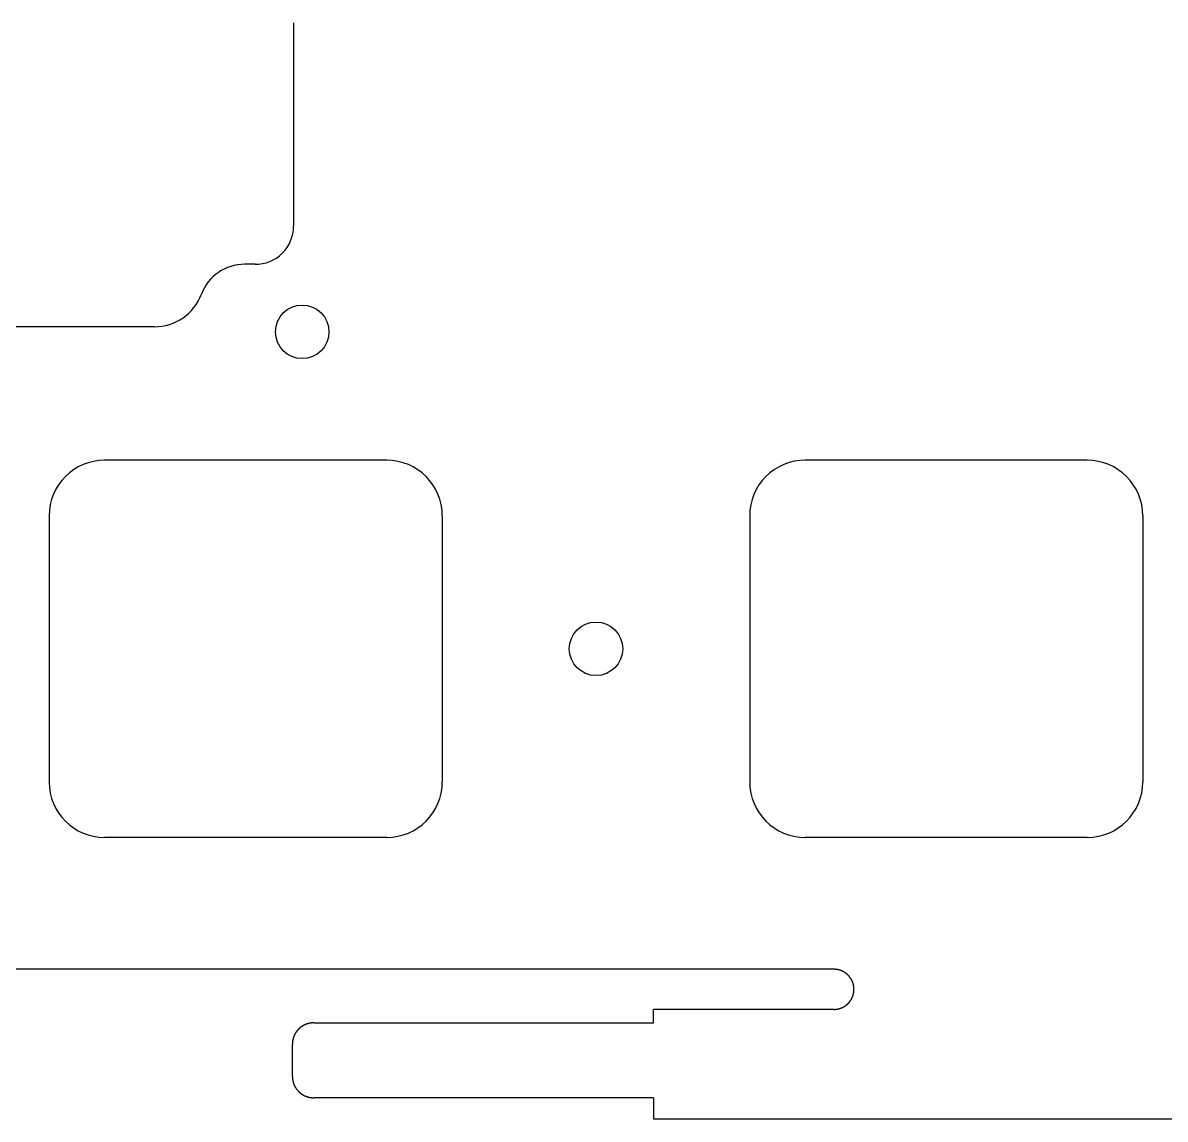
# Model space of a CAD drawing. Header units: millimetres. Extents: x -11 to 340, y -118 to 18.
# Drawn here: x 255.98 to 298.7, y -117.6 to -76.61 of the extents above; entities that cross this region are included whole.
import ezdxf

# ---------------------------------------------------------------- set-up
doc = ezdxf.new("R2010")
doc.units = ezdxf.units.MM
doc.header["$MEASUREMENT"] = 0
doc.layers.add('BLACK', color=7, linetype='CONTINUOUS')

msp = doc.modelspace()

# ---------------------------------------------------------------- linework, layer by layer
at = {"layer": 'BLACK', "linetype": 'Continuous'}
for p, q in [((266.106615, -76.61206), (266.106615, -84.2129)), ((264.669708, -85.63794), (264.277575, -85.63794)), ((260.906675, -87.97441), (239.155825, -87.97441)), ((269.59375, -92.9625), (259.043749, -92.9625)), ((285.237501, -92.962502), (285.237501, -92.9625)), ((295.7875, -92.9625), (285.237501, -92.9625)), ((256.96875, -95.0375), (256.96875, -104.987501)), ((271.66875, -95.0375), (271.66875, -104.9875)), ((283.162501, -95.0375), (283.162501, -104.9875)), ((297.862501, -95.0375), (297.862501, -104.9875)), ((269.59375, -107.0625), (259.04375, -107.0625)), ((295.787501, -107.0625), (285.2375, -107.0625)), ((295.787501, -107.062501), (295.787501, -107.0625)), ((286.3125, -111.9925), (221.893425, -111.9925)), ((286.313297, -111.9925), (286.3125, -111.9925)), ((286.317214, -111.992515), (286.313297, -111.9925)), ((286.321127, -111.992549), (286.317214, -111.992515)), ((286.325039, -111.992603), (286.321127, -111.992549)), ((286.328947, -111.992677), (286.325039, -111.992603)), ((286.332854, -111.992771), (286.328947, -111.992677)), ((286.336757, -111.992885), (286.332854, -111.992771)), ((286.340659, -111.993019), (286.336757, -111.992885)), ((286.344556, -111.993173), (286.340659, -111.993019)), ((286.348454, -111.993347), (286.344556, -111.993173)), ((286.352346, -111.99354), (286.348454, -111.993347)), ((286.356237, -111.993754), (286.352346, -111.99354)), ((286.360123, -111.993988), (286.356237, -111.993754)), ((286.364009, -111.994241), (286.360123, -111.993988)), ((286.36789, -111.994514), (286.364009, -111.994241)), ((286.37177, -111.994808), (286.36789, -111.994514)), ((286.375644, -111.995121), (286.37177, -111.994808)), ((286.379518, -111.995453), (286.375644, -111.995121)), ((286.383386, -111.995806), (286.379518, -111.995453)), ((286.387253, -111.996179), (286.383386, -111.995806)), ((286.391114, -111.996571), (286.387253, -111.996179)), ((286.394975, -111.996983), (286.391114, -111.996571)), ((286.39883, -111.997415), (286.394975, -111.996983)), ((286.402683, -111.997866), (286.39883, -111.997415)), ((286.406531, -111.998338), (286.402683, -111.997866)), ((286.410378, -111.998829), (286.406531, -111.998338)), ((286.414218, -111.99934), (286.410378, -111.998829)), ((286.418058, -111.99987), (286.414218, -111.99934)), ((286.421891, -112.00042), (286.418058, -111.99987)), ((286.425722, -112.00099), (286.421891, -112.00042)), ((286.429548, -112.00158), (286.425722, -112.00099)), ((286.433371, -112.002189), (286.429548, -112.00158)), ((286.437189, -112.002818), (286.433371, -112.002189)), ((286.441004, -112.003466), (286.437189, -112.002818)), ((286.444813, -112.004134), (286.441004, -112.003466)), ((286.448621, -112.004822), (286.444813, -112.004134)), ((286.452421, -112.005529), (286.448621, -112.004822)), ((286.45622, -112.006256), (286.452421, -112.005529)), ((286.460012, -112.007002), (286.45622, -112.006256)), ((286.463801, -112.007768), (286.460012, -112.007002)), ((286.467584, -112.008553), (286.463801, -112.007768)), ((286.471365, -112.009358), (286.467584, -112.008553)), ((286.475138, -112.010182), (286.471365, -112.009358)), ((286.478909, -112.011026), (286.475138, -112.010182)), ((286.482673, -112.011889), (286.478909, -112.011026)), ((286.486434, -112.012772), (286.482673, -112.011889)), ((286.490188, -112.013674), (286.486434, -112.012772)), ((286.49394, -112.014596), (286.490188, -112.013674)), ((286.497683, -112.015536), (286.49394, -112.014596)), ((286.501424, -112.016496), (286.497683, -112.015536)), ((286.505158, -112.017476), (286.501424, -112.016496)), ((286.508888, -112.018475), (286.505158, -112.017476)), ((286.512611, -112.019492), (286.508888, -112.018475)), ((286.51633, -112.02053), (286.512611, -112.019492)), ((286.520042, -112.021586), (286.51633, -112.02053)), ((286.52375, -112.022662), (286.520042, -112.021586)), ((286.52745, -112.023757), (286.52375, -112.022662)), ((286.531147, -112.024871), (286.52745, -112.023757)), ((286.534836, -112.026004), (286.531147, -112.024871)), ((286.538521, -112.027157), (286.534836, -112.026004)), ((286.542197, -112.028328), (286.538521, -112.027157)), ((286.54587, -112.029519), (286.542197, -112.028328)), ((286.549535, -112.030728), (286.54587, -112.029519)), ((286.553195, -112.031957), (286.549535, -112.030728)), ((286.556847, -112.033204), (286.553195, -112.031957)), ((286.560494, -112.034471), (286.556847, -112.033204)), ((286.564133, -112.035756), (286.560494, -112.034471)), ((286.567768, -112.037061), (286.564133, -112.035756)), ((286.571394, -112.038384), (286.567768, -112.037061)), ((286.575015, -112.039726), (286.571394, -112.038384)), ((286.578627, -112.041087), (286.575015, -112.039726)), ((286.582234, -112.042467), (286.578627, -112.041087)), ((286.585832, -112.043865), (286.582234, -112.042467)), ((286.589426, -112.045282), (286.585832, -112.043865)), ((286.59301, -112.046718), (286.589426, -112.045282)), ((286.596588, -112.048173), (286.59301, -112.046718)), ((286.600158, -112.049646), (286.596588, -112.048173)), ((286.603722, -112.051138), (286.600158, -112.049646)), ((286.607277, -112.052648), (286.603722, -112.051138)), ((286.610826, -112.054177), (286.607277, -112.052648)), ((286.614365, -112.055724), (286.610826, -112.054177)), ((286.617899, -112.057291), (286.614365, -112.055724)), ((286.621422, -112.058875), (286.617899, -112.057291)), ((286.62494, -112.060478), (286.621422, -112.058875)), ((286.628448, -112.062098), (286.62494, -112.060478)), ((286.63195, -112.063738), (286.628448, -112.062098)), ((286.635441, -112.065395), (286.63195, -112.063738)), ((286.638926, -112.067072), (286.635441, -112.065395)), ((286.642401, -112.068765), (286.638926, -112.067072)), ((286.645869, -112.070478), (286.642401, -112.068765)), ((286.649327, -112.072208), (286.645869, -112.070478)), ((286.652778, -112.073957), (286.649327, -112.072208)), ((286.656219, -112.075723), (286.652778, -112.073957)), ((286.659653, -112.077507), (286.656219, -112.075723)), ((286.663076, -112.079309), (286.659653, -112.077507)), ((286.666491, -112.08113), (286.663076, -112.079309)), ((286.669896, -112.082967), (286.666491, -112.08113)), ((286.673293, -112.084824), (286.669896, -112.082967)), ((286.67668, -112.086697), (286.673293, -112.084824)), ((286.680058, -112.088588), (286.67668, -112.086697)), ((286.683426, -112.090497), (286.680058, -112.088588)), ((286.686786, -112.092424), (286.683426, -112.090497)), ((286.690134, -112.094368), (286.686786, -112.092424)), ((286.693474, -112.096329), (286.690134, -112.094368)), ((286.696803, -112.098308), (286.693474, -112.096329)), ((286.700124, -112.100305), (286.696803, -112.098308)), ((286.703433, -112.102318), (286.700124, -112.100305)), ((286.706733, -112.10435), (286.703433, -112.102318)), ((286.710022, -112.106398), (286.706733, -112.10435)), ((286.713302, -112.108463), (286.710022, -112.106398)), ((286.71657, -112.110546), (286.713302, -112.108463)), ((286.719829, -112.112646), (286.71657, -112.110546)), ((286.723077, -112.114762), (286.719829, -112.112646)), ((286.726314, -112.116896), (286.723077, -112.114762)), ((286.72954, -112.119046), (286.726314, -112.116896)), ((286.732756, -112.121214), (286.72954, -112.119046)), ((286.735961, -112.123398), (286.732756, -112.121214)), ((286.739155, -112.125599), (286.735961, -112.123398)), ((286.742337, -112.127816), (286.739155, -112.125599)), ((286.745509, -112.13005), (286.742337, -112.127816)), ((286.748669, -112.1323), (286.745509, -112.13005)), ((286.751818, -112.134568), (286.748669, -112.1323)), ((286.754955, -112.136851), (286.751818, -112.134568)), ((286.758081, -112.139151), (286.754955, -112.136851)), ((286.761195, -112.141467), (286.758081, -112.139151)), ((286.764297, -112.143799), (286.761195, -112.141467)), ((286.767388, -112.146148), (286.764297, -112.143799)), ((286.770467, -112.148512), (286.767388, -112.146148)), ((286.773533, -112.150893), (286.770467, -112.148512)), ((286.776588, -112.153289), (286.773533, -112.150893)), ((286.77963, -112.155701), (286.776588, -112.153289)), ((286.78266, -112.15813), (286.77963, -112.155701)), ((286.785677, -112.160573), (286.78266, -112.15813)), ((286.788683, -112.163033), (286.785677, -112.160573)), ((286.791675, -112.165508), (286.788683, -112.163033)), ((286.794655, -112.167998), (286.791675, -112.165508)), ((286.797623, -112.170504), (286.794655, -112.167998)), ((286.800577, -112.173026), (286.797623, -112.170504)), ((286.803519, -112.175562), (286.800577, -112.173026)), ((286.806447, -112.178114), (286.803519, -112.175562)), ((286.809363, -112.180681), (286.806447, -112.178114)), ((286.812265, -112.183263), (286.809363, -112.180681)), ((286.815154, -112.18586), (286.812265, -112.183263)), ((286.81803, -112.188472), (286.815154, -112.18586)), ((286.820892, -112.191099), (286.81803, -112.188472)), ((286.823741, -112.19374), (286.820892, -112.191099)), ((286.826576, -112.196397), (286.823741, -112.19374)), ((286.829398, -112.199067), (286.826576, -112.196397)), ((286.832205, -112.201753), (286.829398, -112.199067)), ((286.834999, -112.204452), (286.832205, -112.201753)), ((286.837779, -112.207166), (286.834999, -112.204452)), ((286.840545, -112.209895), (286.837779, -112.207166)), ((286.843297, -112.212637), (286.840545, -112.209895)), ((286.848758, -112.218165), (286.843297, -112.212637)), ((286.854162, -112.223748), (286.848758, -112.218165)), ((286.859508, -112.229386), (286.854162, -112.223748)), ((286.864795, -112.235078), (286.859508, -112.229386)), ((286.870022, -112.240824), (286.864795, -112.235078)), ((286.87519, -112.246624), (286.870022, -112.240824)), ((286.880298, -112.252475), (286.87519, -112.246624)), ((286.885344, -112.258379), (286.880298, -112.252475)), ((286.890329, -112.264333), (286.885344, -112.258379)), ((286.895251, -112.270337), (286.890329, -112.264333)), ((286.900111, -112.276391), (286.895251, -112.270337)), ((286.904907, -112.282494), (286.900111, -112.276391)), ((286.90964, -112.288645), (286.904907, -112.282494)), ((286.914307, -112.294843), (286.90964, -112.288645)), ((286.91891, -112.301087), (286.914307, -112.294843)), ((286.923448, -112.307378), (286.91891, -112.301087)), ((286.927919, -112.313714), (286.923448, -112.307378)), ((286.932324, -112.320094), (286.927919, -112.313714)), ((286.936662, -112.326517), (286.932324, -112.320094)), ((286.940932, -112.332984), (286.936662, -112.326517)), ((286.945134, -112.339493), (286.940932, -112.332984)), ((286.949269, -112.346044), (286.945134, -112.339493)), ((286.953334, -112.352635), (286.949269, -112.346044)), ((286.95733, -112.359266), (286.953334, -112.352635)), ((286.961256, -112.365936), (286.95733, -112.359266)), ((286.965113, -112.372645), (286.961256, -112.365936)), ((286.968899, -112.379392), (286.965113, -112.372645)), ((286.972614, -112.386176), (286.968899, -112.379392)), ((286.976257, -112.392996), (286.972614, -112.386176)), ((286.97983, -112.399852), (286.976257, -112.392996)), ((286.98333, -112.406743), (286.97983, -112.399852)), ((286.986758, -112.413668), (286.98333, -112.406743)), ((286.990114, -112.420627), (286.986758, -112.413668)), ((286.993396, -112.427618), (286.990114, -112.420627)), ((286.996606, -112.434642), (286.993396, -112.427618)), ((286.999742, -112.441697), (286.996606, -112.434642)), ((287.002804, -112.448782), (286.999742, -112.441697)), ((287.005792, -112.455898), (287.002804, -112.448782)), ((287.008706, -112.463043), (287.005792, -112.455898)), ((287.011545, -112.470217), (287.008706, -112.463043)), ((287.014309, -112.477419), (287.011545, -112.470217)), ((287.016999, -112.484648), (287.014309, -112.477419)), ((287.019612, -112.491903), (287.016999, -112.484648)), ((287.022151, -112.499185), (287.019612, -112.491903)), ((287.024613, -112.506493), (287.022151, -112.499185)), ((287.027, -112.513825), (287.024613, -112.506493)), ((287.02931, -112.521181), (287.027, -112.513825)), ((287.031545, -112.528561), (287.02931, -112.521181)), ((287.033702, -112.535964), (287.031545, -112.528561)), ((287.035783, -112.543389), (287.033702, -112.535964)), ((287.037787, -112.550836), (287.035783, -112.543389)), ((287.039714, -112.558304), (287.037787, -112.550836)), ((287.041564, -112.565792), (287.039714, -112.558304)), ((287.043336, -112.573301), (287.041564, -112.565792)), ((287.045031, -112.580829), (287.043336, -112.573301)), ((287.046648, -112.588376), (287.045031, -112.580829)), ((287.048187, -112.595941), (287.046648, -112.588376)), ((287.049649, -112.603524), (287.048187, -112.595941)), ((287.051032, -112.611124), (287.049649, -112.603524)), ((287.052337, -112.618741), (287.051032, -112.611124)), ((287.053564, -112.626375), (287.052337, -112.618741)), ((287.054713, -112.634024), (287.053564, -112.626375)), ((287.055783, -112.641688), (287.054713, -112.634024)), ((287.056774, -112.649367), (287.055783, -112.641688)), ((287.057687, -112.65706), (287.056774, -112.649367)), ((287.058521, -112.664768), (287.057687, -112.65706)), ((287.059275, -112.672488), (287.058521, -112.664768)), ((287.059951, -112.680221), (287.059275, -112.672488)), ((287.060548, -112.687967), (287.059951, -112.680221)), ((287.061065, -112.695725), (287.060548, -112.687967)), ((287.061503, -112.703494), (287.061065, -112.695725)), ((287.061862, -112.711275), (287.061503, -112.703494)), ((287.062141, -112.719066), (287.061862, -112.711275)), ((287.062115, -112.766757), (287.062229, -112.762854)), ((287.06234, -112.726868), (287.062141, -112.719066)), ((287.062229, -112.762854), (287.062323, -112.758947)), ((287.062323, -112.758947), (287.062397, -112.755039)), ((287.06246, -112.734679), (287.06234, -112.726868)), ((287.062397, -112.755039), (287.062451, -112.751127)), ((287.062451, -112.751127), (287.062485, -112.747214)), ((287.0625, -112.7425), (287.06246, -112.734679)), ((287.062485, -112.747214), (287.0625, -112.743296)), ((287.0625, -112.743296), (287.0625, -112.7425)), ((286.911201, -113.194298), (286.913533, -113.191195)), ((286.913533, -113.191195), (286.915849, -113.188081)), ((286.915849, -113.188081), (286.918149, -113.184955)), ((286.918149, -113.184955), (286.920432, -113.181818)), ((286.920432, -113.181818), (286.9227, -113.178669)), ((286.9227, -113.178669), (286.92495, -113.175509)), ((286.92495, -113.175509), (286.927184, -113.172337)), ((286.927184, -113.172337), (286.929401, -113.169155)), ((286.929401, -113.169155), (286.931603, -113.165961)), ((286.931603, -113.165961), (286.933786, -113.162757)), ((286.933786, -113.162757), (286.935954, -113.159541)), ((286.935954, -113.159541), (286.938104, -113.156315)), ((286.938104, -113.156315), (286.940238, -113.153077)), ((286.940238, -113.153077), (286.942354, -113.14983)), ((286.942354, -113.14983), (286.944454, -113.146571)), ((286.944454, -113.146571), (286.946537, -113.143302)), ((286.946537, -113.143302), (286.948602, -113.140023)), ((286.948602, -113.140023), (286.95065, -113.136734)), ((286.95065, -113.136734), (286.952682, -113.133433)), ((286.952682, -113.133433), (286.954695, -113.130124)), ((286.954695, -113.130124), (286.956692, -113.126804)), ((286.956692, -113.126804), (286.958671, -113.123475)), ((286.958671, -113.123475), (286.960632, -113.120134)), ((286.960632, -113.120134), (286.962576, -113.116786)), ((286.962576, -113.116786), (286.964503, -113.113426)), ((286.964503, -113.113426), (286.966412, -113.110059)), ((286.966412, -113.110059), (286.968303, -113.10668)), ((286.968303, -113.10668), (286.970176, -113.103294)), ((286.970176, -113.103294), (286.972033, -113.099896)), ((286.972033, -113.099896), (286.97387, -113.096491)), ((286.97387, -113.096491), (286.975691, -113.093076)), ((286.975691, -113.093076), (286.977493, -113.089653)), ((286.977493, -113.089653), (286.979277, -113.08622)), ((286.979277, -113.08622), (286.981043, -113.082779)), ((286.981043, -113.082779), (286.982792, -113.079328)), ((286.982792, -113.079328), (286.984522, -113.07587)), ((286.984522, -113.07587), (286.986235, -113.072402)), ((286.986235, -113.072402), (286.987928, -113.068927)), ((286.987928, -113.068927), (286.989605, -113.065442)), ((286.989605, -113.065442), (286.991262, -113.06195)), ((286.991262, -113.06195), (286.992902, -113.058448)), ((286.992902, -113.058448), (286.994522, -113.05494)), ((286.994522, -113.05494), (286.996125, -113.051423)), ((286.996125, -113.051423), (286.997709, -113.047899)), ((286.997709, -113.047899), (286.999276, -113.044365)), ((286.999276, -113.044365), (287.000823, -113.040826)), ((287.000823, -113.040826), (287.002352, -113.037277)), ((287.002352, -113.037277), (287.003862, -113.033722)), ((287.003862, -113.033722), (287.005354, -113.030158)), ((287.005354, -113.030158), (287.006827, -113.026589)), ((287.006827, -113.026589), (287.008282, -113.02301)), ((287.008282, -113.02301), (287.009718, -113.019426)), ((287.009718, -113.019426), (287.011135, -113.015833)), ((287.011135, -113.015833), (287.012533, -113.012234)), ((287.012533, -113.012234), (287.013913, -113.008627)), ((287.013913, -113.008627), (287.015274, -113.005015)), ((287.015274, -113.005015), (287.016616, -113.001394)), ((287.016616, -113.001394), (287.017939, -112.997768)), ((287.017939, -112.997768), (287.019244, -112.994134)), ((287.019244, -112.994134), (287.020529, -112.990495)), ((287.020529, -112.990495), (287.021796, -112.986847)), ((287.021796, -112.986847), (287.023043, -112.983195)), ((287.023043, -112.983195), (287.024272, -112.979535)), ((287.024272, -112.979535), (287.025481, -112.975871)), ((287.025481, -112.975871), (287.026672, -112.972198)), ((287.026672, -112.972198), (287.027843, -112.968521)), ((287.027843, -112.968521), (287.028996, -112.964836)), ((287.028996, -112.964836), (287.030129, -112.961148)), ((287.030129, -112.961148), (287.031243, -112.957451)), ((287.031243, -112.957451), (287.032338, -112.95375)), ((287.032338, -112.95375), (287.033414, -112.950042)), ((287.033414, -112.950042), (287.03447, -112.946331)), ((287.03447, -112.946331), (287.035508, -112.942611)), ((287.035508, -112.942611), (287.036525, -112.938888)), ((287.036525, -112.938888), (287.037524, -112.935158)), ((287.037524, -112.935158), (287.038504, -112.931425)), ((287.038504, -112.931425), (287.039464, -112.927684)), ((287.039464, -112.927684), (287.040404, -112.92394)), ((287.040404, -112.92394), (287.041326, -112.920189)), ((287.041326, -112.920189), (287.042228, -112.916435)), ((287.042228, -112.916435), (287.043111, -112.912673)), ((287.043111, -112.912673), (287.043974, -112.908909)), ((287.043974, -112.908909), (287.044818, -112.905138)), ((287.044818, -112.905138), (287.045642, -112.901365)), ((287.045642, -112.901365), (287.046447, -112.897584)), ((287.046447, -112.897584), (287.047232, -112.893802)), ((287.047232, -112.893802), (287.047998, -112.890012)), ((287.047998, -112.890012), (287.048744, -112.88622)), ((287.048744, -112.88622), (287.049471, -112.882421)), ((287.049471, -112.882421), (287.050178, -112.878621)), ((287.050178, -112.878621), (287.050866, -112.874814)), ((287.050866, -112.874814), (287.051534, -112.871005)), ((287.051534, -112.871005), (287.052182, -112.867189)), ((287.052182, -112.867189), (287.052811, -112.863372)), ((287.052811, -112.863372), (287.05342, -112.859548)), ((287.05342, -112.859548), (287.05401, -112.855723)), ((287.05401, -112.855723), (287.05458, -112.851891)), ((287.05458, -112.851891), (287.05513, -112.848058)), ((287.05513, -112.848058), (287.05566, -112.844219)), ((287.05566, -112.844219), (287.056171, -112.840378)), ((287.056171, -112.840378), (287.056662, -112.836531)), ((287.056662, -112.836531), (287.057134, -112.832684)), ((287.057134, -112.832684), (287.057585, -112.82883)), ((287.057585, -112.82883), (287.058017, -112.824975)), ((287.058017, -112.824975), (287.058429, -112.821115)), ((287.058429, -112.821115), (287.058821, -112.817253)), ((287.058821, -112.817253), (287.059194, -112.813386)), ((287.059194, -112.813386), (287.059547, -112.809518)), ((287.059547, -112.809518), (287.059879, -112.805644)), ((287.059879, -112.805644), (287.060192, -112.80177)), ((287.060192, -112.80177), (287.060486, -112.79789)), ((287.060486, -112.79789), (287.060759, -112.794009)), ((287.060759, -112.794009), (287.061012, -112.790124)), ((287.061012, -112.790124), (287.061246, -112.786237)), ((287.061246, -112.786237), (287.06146, -112.782346)), ((287.06146, -112.782346), (287.061653, -112.778454)), ((287.061653, -112.778454), (287.061827, -112.774557)), ((287.061827, -112.774557), (287.061981, -112.770659)), ((287.061981, -112.770659), (287.062115, -112.766757)), ((279.5625, -113.995029), (279.5625, -113.4925)), ((286.3125, -113.4925), (279.5625, -113.4925)), ((286.3125, -113.4925), (286.320321, -113.49246)), ((286.320321, -113.49246), (286.328132, -113.49234)), ((286.328132, -113.49234), (286.335934, -113.492141)), ((286.335934, -113.492141), (286.343725, -113.491862)), ((286.343725, -113.491862), (286.351506, -113.491503)), ((286.351506, -113.491503), (286.359275, -113.491065)), ((286.359275, -113.491065), (286.367033, -113.490548)), ((286.367033, -113.490548), (286.374779, -113.489951)), ((286.374779, -113.489951), (286.382512, -113.489275)), ((286.382512, -113.489275), (286.390233, -113.488521)), ((286.390233, -113.488521), (286.39794, -113.487687)), ((286.39794, -113.487687), (286.405633, -113.486774)), ((286.405633, -113.486774), (286.413312, -113.485783)), ((286.413312, -113.485783), (286.420976, -113.484713)), ((286.420976, -113.484713), (286.428626, -113.483564)), ((286.428626, -113.483564), (286.436259, -113.482337)), ((286.436259, -113.482337), (286.443876, -113.481032)), ((286.443876, -113.481032), (286.451476, -113.479649)), ((286.451476, -113.479649), (286.459059, -113.478187)), ((286.459059, -113.478187), (286.466625, -113.476648)), ((286.466625, -113.476648), (286.474172, -113.475031)), ((286.474172, -113.475031), (286.4817, -113.473336)), ((286.4817, -113.473336), (286.489208, -113.471564)), ((286.489208, -113.471564), (286.496697, -113.469714)), ((286.496697, -113.469714), (286.504165, -113.467787)), ((286.504165, -113.467787), (286.511612, -113.465783)), ((286.511612, -113.465783), (286.519037, -113.463702)), ((286.519037, -113.463702), (286.526439, -113.461545)), ((286.526439, -113.461545), (286.533819, -113.459311)), ((286.533819, -113.459311), (286.541176, -113.457)), ((286.541176, -113.457), (286.548508, -113.454613)), ((286.548508, -113.454613), (286.555815, -113.452151)), ((286.555815, -113.452151), (286.563097, -113.449612)), ((286.563097, -113.449612), (286.570353, -113.446999)), ((286.570353, -113.446999), (286.577582, -113.444309)), ((286.577582, -113.444309), (286.584784, -113.441545)), ((286.584784, -113.441545), (286.591957, -113.438706)), ((286.591957, -113.438706), (286.599102, -113.435792)), ((286.599102, -113.435792), (286.606218, -113.432804)), ((286.606218, -113.432804), (286.613304, -113.429742)), ((286.613304, -113.429742), (286.620359, -113.426606)), ((286.620359, -113.426606), (286.627382, -113.423397)), ((286.627382, -113.423397), (286.634373, -113.420114)), ((286.634373, -113.420114), (286.641332, -113.416758)), ((286.641332, -113.416758), (286.648257, -113.41333)), ((286.648257, -113.41333), (286.655148, -113.40983)), ((286.655148, -113.40983), (286.662004, -113.406258)), ((286.662004, -113.406258), (286.668824, -113.402614)), ((286.668824, -113.402614), (286.675608, -113.398899)), ((286.675608, -113.398899), (286.682355, -113.395113)), ((286.682355, -113.395113), (286.689064, -113.391256)), ((286.689064, -113.391256), (286.695734, -113.38733)), ((286.695734, -113.38733), (286.702366, -113.383334)), ((286.702366, -113.383334), (286.708957, -113.379269)), ((286.708957, -113.379269), (286.715507, -113.375135)), ((286.715507, -113.375135), (286.722016, -113.370932)), ((286.722016, -113.370932), (286.728483, -113.366662)), ((286.728483, -113.366662), (286.734907, -113.362324)), ((286.734907, -113.362324), (286.741287, -113.357919)), ((286.741287, -113.357919), (286.747622, -113.353448)), ((286.747622, -113.353448), (286.753913, -113.34891)), ((286.753913, -113.34891), (286.760158, -113.344308)), ((286.760158, -113.344308), (286.766356, -113.33964)), ((286.766356, -113.33964), (286.772506, -113.334907)), ((286.772506, -113.334907), (286.778609, -113.330111)), ((286.778609, -113.330111), (286.784663, -113.325252)), ((286.784663, -113.325252), (286.790667, -113.320329)), ((286.790667, -113.320329), (286.796622, -113.315344)), ((286.796622, -113.315344), (286.802525, -113.310298)), ((286.802525, -113.310298), (286.808376, -113.305191)), ((286.808376, -113.305191), (286.814176, -113.300023)), ((286.814176, -113.300023), (286.819922, -113.294795)), ((286.819922, -113.294795), (286.825614, -113.289508)), ((286.825614, -113.289508), (286.831253, -113.284162)), ((286.831253, -113.284162), (286.836836, -113.278758)), ((286.836836, -113.278758), (286.842363, -113.273297)), ((286.842363, -113.273297), (286.845105, -113.270545)), ((286.845105, -113.270545), (286.847834, -113.267779)), ((286.847834, -113.267779), (286.850548, -113.264999)), ((286.850548, -113.264999), (286.853248, -113.262206)), ((286.853248, -113.262206), (286.855933, -113.259398)), ((286.855933, -113.259398), (286.858604, -113.256576)), ((286.858604, -113.256576), (286.86126, -113.253741)), ((286.86126, -113.253741), (286.863901, -113.250892)), ((286.863901, -113.250892), (286.866528, -113.24803)), ((286.866528, -113.24803), (286.86914, -113.245154)), ((286.86914, -113.245154), (286.871737, -113.242265)), ((286.871737, -113.242265), (286.874319, -113.239363)), ((286.874319, -113.239363), (286.876886, -113.236448)), ((286.876886, -113.236448), (286.879438, -113.233519)), ((286.879438, -113.233519), (286.881974, -113.230577)), ((286.881974, -113.230577), (286.884496, -113.227623)), ((286.884496, -113.227623), (286.887002, -113.224656)), ((286.887002, -113.224656), (286.889492, -113.221676)), ((286.889492, -113.221676), (286.891967, -113.218683)), ((286.891967, -113.218683), (286.894427, -113.215678)), ((286.894427, -113.215678), (286.89687, -113.21266)), ((286.89687, -113.21266), (286.899299, -113.20963)), ((286.899299, -113.20963), (286.901711, -113.206588)), ((286.901711, -113.206588), (286.904107, -113.203533)), ((286.904107, -113.203533), (286.906488, -113.200467)), ((286.906488, -113.200467), (286.908852, -113.197388)), ((286.908852, -113.197388), (286.911201, -113.194298)), ((266.580844, -114.046019), (266.573401, -114.048862)), ((266.588314, -114.043251), (266.580844, -114.046019)), ((266.59581, -114.040559), (266.588314, -114.043251)), ((266.603333, -114.037942), (266.59581, -114.040559)), ((266.61088, -114.035401), (266.603333, -114.037942)), ((266.618453, -114.032936), (266.61088, -114.035401)), ((266.62605, -114.030547), (266.618453, -114.032936)), ((266.63367, -114.028235), (266.62605, -114.030547)), ((266.641314, -114.025999), (266.63367, -114.028235)), ((266.64898, -114.02384), (266.641314, -114.025999)), ((266.656667, -114.021757), (266.64898, -114.02384)), ((266.664376, -114.019752), (266.656667, -114.021757)), ((266.672106, -114.017824), (266.664376, -114.019752)), ((266.679856, -114.015973), (266.672106, -114.017824)), ((266.687625, -114.0142), (266.679856, -114.015973)), ((266.695414, -114.012504), (266.687625, -114.0142)), ((266.70322, -114.010886), (266.695414, -114.012504)), ((266.711045, -114.009346), (266.70322, -114.010886)), ((266.718888, -114.007884), (266.711045, -114.009346)), ((266.726747, -114.0065), (266.718888, -114.007884)), ((266.734623, -114.005194), (266.726747, -114.0065)), ((266.742515, -114.003967), (266.734623, -114.005194)), ((266.750422, -114.002818), (266.742515, -114.003967)), ((266.758345, -114.001748), (266.750422, -114.002818)), ((266.766282, -114.000756), (266.758345, -114.001748)), ((266.774233, -113.999843), (266.766282, -114.000756)), ((266.782197, -113.999009), (266.774233, -113.999843)), ((266.790175, -113.998254), (266.782197, -113.999009)), ((266.798166, -113.997578), (266.790175, -113.998254)), ((266.806169, -113.996982), (266.798166, -113.997578)), ((266.814184, -113.996464), (266.806169, -113.996982)), ((266.82221, -113.996026), (266.814184, -113.996464)), ((266.830248, -113.995667), (266.82221, -113.996026)), ((266.838296, -113.995388), (266.830248, -113.995667)), ((266.846354, -113.995189), (266.838296, -113.995388)), ((266.854422, -113.995069), (266.846354, -113.995189)), ((266.8625, -113.995029), (266.854422, -113.995069)), ((266.8625, -113.995029), (279.5625, -113.995029)), ((266.130495, -114.471781), (266.12889, -114.475436)), ((266.132118, -114.468136), (266.130495, -114.471781)), ((266.13376, -114.464497), (266.132118, -114.468136)), ((266.13542, -114.460868), (266.13376, -114.464497)), ((266.137098, -114.457245), (266.13542, -114.460868)), ((266.138795, -114.453632), (266.137098, -114.457245)), ((266.14051, -114.450026), (266.138795, -114.453632)), ((266.142243, -114.44643), (266.14051, -114.450026)), ((266.143995, -114.44284), (266.142243, -114.44643)), ((266.145764, -114.43926), (266.143995, -114.44284)), ((266.147552, -114.435687), (266.145764, -114.43926)), ((266.149357, -114.432125), (266.147552, -114.435687)), ((266.151181, -114.428569), (266.149357, -114.432125)), ((266.153022, -114.425024), (266.151181, -114.428569)), ((266.154882, -114.421487), (266.153022, -114.425024)), ((266.15676, -114.41796), (266.154882, -114.421487)), ((266.158655, -114.41444), (266.15676, -114.41796)), ((266.160568, -114.410931), (266.158655, -114.41444)), ((266.162499, -114.40743), (266.160568, -114.410931)), ((266.164448, -114.40394), (266.162499, -114.40743)), ((266.166414, -114.400457), (266.164448, -114.40394)), ((266.168398, -114.396986), (266.166414, -114.400457)), ((266.1704, -114.393523), (266.168398, -114.396986)), ((266.172418, -114.390071), (266.1704, -114.393523)), ((266.174455, -114.386627), (266.172418, -114.390071)), ((266.176509, -114.383194), (266.174455, -114.386627)), ((266.17858, -114.379771), (266.176509, -114.383194)), ((266.180668, -114.376358), (266.17858, -114.379771)), ((266.182775, -114.372954), (266.180668, -114.376358)), ((266.184897, -114.369562), (266.182775, -114.372954)), ((266.187038, -114.366179), (266.184897, -114.369562)), ((266.189195, -114.362807), (266.187038, -114.366179)), ((266.191369, -114.359445), (266.189195, -114.362807)), ((266.19356, -114.356095), (266.191369, -114.359445)), ((266.195769, -114.352754), (266.19356, -114.356095)), ((266.197994, -114.349425), (266.195769, -114.352754)), ((266.200236, -114.346105), (266.197994, -114.349425)), ((266.202495, -114.342798), (266.200236, -114.346105)), ((266.20477, -114.339501), (266.202495, -114.342798)), ((266.207062, -114.336215), (266.20477, -114.339501)), ((266.209371, -114.33294), (266.207062, -114.336215)), ((266.211696, -114.329678), (266.209371, -114.33294)), ((266.214038, -114.326425), (266.211696, -114.329678)), ((266.216396, -114.323185), (266.214038, -114.326425)), ((266.21877, -114.319956), (266.216396, -114.323185)), ((266.221161, -114.316739), (266.21877, -114.319956)), ((266.223568, -114.313534), (266.221161, -114.316739)), ((266.225991, -114.31034), (266.223568, -114.313534)), ((266.22843, -114.307158), (266.225991, -114.31034)), ((266.230885, -114.303989), (266.22843, -114.307158)), ((266.233356, -114.300831), (266.230885, -114.303989)), ((266.235843, -114.297686), (266.233356, -114.300831)), ((266.238346, -114.294552), (266.235843, -114.297686)), ((266.240864, -114.291432), (266.238346, -114.294552)), ((266.243399, -114.288323), (266.240864, -114.291432)), ((266.245948, -114.285227), (266.243399, -114.288323)), ((266.248514, -114.282144), (266.245948, -114.285227)), ((266.251094, -114.279073), (266.248514, -114.282144)), ((266.253691, -114.276015), (266.251094, -114.279073)), ((266.256302, -114.27297), (266.253691, -114.276015)), ((266.258929, -114.269938), (266.256302, -114.27297)), ((266.261571, -114.266919), (266.258929, -114.269938)), ((266.264228, -114.263913), (266.261571, -114.266919)), ((266.2669, -114.26092), (266.264228, -114.263913)), ((266.269587, -114.257941), (266.2669, -114.26092)), ((266.272289, -114.254975), (266.269587, -114.257941)), ((266.275006, -114.252022), (266.272289, -114.254975)), ((266.277738, -114.249083), (266.275006, -114.252022)), ((266.280484, -114.246158), (266.277738, -114.249083)), ((266.283244, -114.243246), (266.280484, -114.246158)), ((266.28602, -114.240348), (266.283244, -114.243246)), ((266.288809, -114.237464), (266.28602, -114.240348)), ((266.291613, -114.234593), (266.288809, -114.237464)), ((266.294432, -114.231737), (266.291613, -114.234593)), ((266.300111, -114.226067), (266.294432, -114.231737)), ((266.305846, -114.220454), (266.300111, -114.226067)), ((266.311636, -114.214899), (266.305846, -114.220454)), ((266.317482, -114.209401), (266.311636, -114.214899)), ((266.323381, -114.203963), (266.317482, -114.209401)), ((266.329334, -114.198584), (266.323381, -114.203963)), ((266.33534, -114.193266), (266.329334, -114.198584)), ((266.341398, -114.188008), (266.33534, -114.193266)), ((266.347508, -114.182811), (266.341398, -114.188008)), ((266.353668, -114.177676), (266.347508, -114.182811)), ((266.359878, -114.172603), (266.353668, -114.177676)), ((266.366138, -114.167593), (266.359878, -114.172603)), ((266.372446, -114.162647), (266.366138, -114.167593)), ((266.378803, -114.157765), (266.372446, -114.162647)), ((266.385206, -114.152947), (266.378803, -114.157765)), ((266.391657, -114.148194), (266.385206, -114.152947)), ((266.398153, -114.143507), (266.391657, -114.148194)), ((266.404694, -114.138885), (266.398153, -114.143507)), ((266.41128, -114.134331), (266.404694, -114.138885)), ((266.417909, -114.129843), (266.41128, -114.134331)), ((266.424582, -114.125422), (266.417909, -114.129843)), ((266.431297, -114.12107), (266.424582, -114.125422)), ((266.438054, -114.116785), (266.431297, -114.12107)), ((266.444851, -114.11257), (266.438054, -114.116785)), ((266.451689, -114.108423), (266.444851, -114.11257)), ((266.458566, -114.104346), (266.451689, -114.108423)), ((266.465482, -114.100339), (266.458566, -114.104346)), ((266.472436, -114.096402), (266.465482, -114.100339)), ((266.479427, -114.092536), (266.472436, -114.096402)), ((266.486455, -114.088741), (266.479427, -114.092536)), ((266.493519, -114.085017), (266.486455, -114.088741)), ((266.500618, -114.081366), (266.493519, -114.085017)), ((266.507752, -114.077786), (266.500618, -114.081366)), ((266.51492, -114.074278), (266.507752, -114.077786)), ((266.522121, -114.070844), (266.51492, -114.074278)), ((266.529354, -114.067482), (266.522121, -114.070844)), ((266.53662, -114.064194), (266.529354, -114.067482)), ((266.543916, -114.060979), (266.53662, -114.064194)), ((266.551243, -114.057838), (266.543916, -114.060979)), ((266.5586, -114.054772), (266.551243, -114.057838)), ((266.565986, -114.051779), (266.5586, -114.054772)), ((266.573401, -114.048862), (266.565986, -114.051779)), ((266.062514, -114.790256), (266.0625, -114.794301)), ((266.0625, -114.794301), (266.0625, -114.795029)), ((266.0625, -115.995029), (266.0625, -114.795029)), ((266.062548, -114.786215), (266.062514, -114.790256)), ((266.062601, -114.782174), (266.062548, -114.786215)), ((266.062675, -114.778138), (266.062601, -114.782174)), ((266.062768, -114.774102), (266.062675, -114.778138)), ((266.062882, -114.770071), (266.062768, -114.774102)), ((266.063015, -114.76604), (266.062882, -114.770071)), ((266.063169, -114.762014), (266.063015, -114.76604)), ((266.063342, -114.757988), (266.063169, -114.762014)), ((266.063536, -114.753968), (266.063342, -114.757988)), ((266.063749, -114.749948), (266.063536, -114.753968)), ((266.063982, -114.745933), (266.063749, -114.749948)), ((266.064235, -114.741918), (266.063982, -114.745933)), ((266.064508, -114.737909), (266.064235, -114.741918)), ((266.064801, -114.733901), (266.064508, -114.737909)), ((266.065113, -114.729898), (266.064801, -114.733901)), ((266.065446, -114.725895), (266.065113, -114.729898)), ((266.065798, -114.721899), (266.065446, -114.725895)), ((266.06617, -114.717903), (266.065798, -114.721899)), ((266.066562, -114.713912), (266.06617, -114.717903)), ((266.066974, -114.709923), (266.066562, -114.713912)), ((266.067405, -114.705939), (266.066974, -114.709923)), ((266.067856, -114.701957), (266.067405, -114.705939)), ((266.068327, -114.69798), (266.067856, -114.701957)), ((266.068818, -114.694004), (266.068327, -114.69798)), ((266.069328, -114.690035), (266.068818, -114.694004)), ((266.069858, -114.686066), (266.069328, -114.690035)), ((266.070408, -114.682104), (266.069858, -114.686066)), ((266.070978, -114.678143), (266.070408, -114.682104)), ((266.071567, -114.674189), (266.070978, -114.678143)), ((266.072176, -114.670235), (266.071567, -114.674189)), ((266.072804, -114.666289), (266.072176, -114.670235)), ((266.073453, -114.662344), (266.072804, -114.666289)), ((266.07412, -114.658405), (266.073453, -114.662344)), ((266.074808, -114.654468), (266.07412, -114.658405)), ((266.075515, -114.650538), (266.074808, -114.654468)), ((266.076242, -114.646609), (266.075515, -114.650538)), ((266.076987, -114.642688), (266.076242, -114.646609)), ((266.077753, -114.638768), (266.076987, -114.642688)), ((266.078538, -114.634855), (266.077753, -114.638768)), ((266.079343, -114.630945), (266.078538, -114.634855)), ((266.080167, -114.627041), (266.079343, -114.630945)), ((266.081011, -114.623139), (266.080167, -114.627041)), ((266.081874, -114.619245), (266.081011, -114.623139)), ((266.082757, -114.615353), (266.081874, -114.619245)), ((266.083659, -114.611469), (266.082757, -114.615353)), ((266.08458, -114.607587), (266.083659, -114.611469)), ((266.085521, -114.603712), (266.08458, -114.607587)), ((266.086481, -114.59984), (266.085521, -114.603712)), ((266.087461, -114.595976), (266.086481, -114.59984)), ((266.08846, -114.592114), (266.087461, -114.595976)), ((266.089478, -114.58826), (266.08846, -114.592114)), ((266.090515, -114.584409), (266.089478, -114.58826)), ((266.091572, -114.580566), (266.090515, -114.584409)), ((266.092648, -114.576726), (266.091572, -114.580566)), ((266.093743, -114.572894), (266.092648, -114.576726)), ((266.094858, -114.569065), (266.093743, -114.572894)), ((266.095991, -114.565244), (266.094858, -114.569065)), ((266.097144, -114.561427), (266.095991, -114.565244)), ((266.098316, -114.557618), (266.097144, -114.561427)), ((266.099507, -114.553813), (266.098316, -114.557618)), ((266.100717, -114.550016), (266.099507, -114.553813)), ((266.101947, -114.546222), (266.100717, -114.550016)), ((266.103195, -114.542438), (266.101947, -114.546222)), ((266.104462, -114.538657), (266.103195, -114.542438)), ((266.105748, -114.534884), (266.104462, -114.538657)), ((266.107054, -114.531116), (266.105748, -114.534884)), ((266.108378, -114.527357), (266.107054, -114.531116)), ((266.109721, -114.523602), (266.108378, -114.527357)), ((266.111083, -114.519856), (266.109721, -114.523602)), ((266.112464, -114.516114), (266.111083, -114.519856)), ((266.113864, -114.512381), (266.112464, -114.516114)), ((266.115282, -114.508654), (266.113864, -114.512381)), ((266.116719, -114.504935), (266.115282, -114.508654)), ((266.118176, -114.501221), (266.116719, -114.504935)), ((266.11965, -114.497516), (266.118176, -114.501221)), ((266.121144, -114.493817), (266.11965, -114.497516)), ((266.122656, -114.490126), (266.121144, -114.493817)), ((266.124187, -114.486441), (266.122656, -114.490126)), ((266.125736, -114.482766), (266.124187, -114.486441)), ((266.127304, -114.479096), (266.125736, -114.482766)), ((266.12889, -114.475436), (266.127304, -114.479096)), ((266.0625, -115.995029), (266.06254, -116.003107)), ((266.06254, -116.003107), (266.06266, -116.011175)), ((266.06266, -116.011175), (266.062859, -116.019233)), ((266.062859, -116.019233), (266.063138, -116.027282)), ((266.063138, -116.027282), (266.063497, -116.035319)), ((266.063497, -116.035319), (266.063935, -116.043345)), ((266.063935, -116.043345), (266.064453, -116.05136)), ((266.064453, -116.05136), (266.065049, -116.059363)), ((266.065049, -116.059363), (266.065725, -116.067354)), ((266.065725, -116.067354), (266.06648, -116.075332)), ((266.06648, -116.075332), (266.067314, -116.083296)), ((266.067314, -116.083296), (266.068227, -116.091247)), ((266.068227, -116.091247), (266.069219, -116.099184)), ((266.069219, -116.099184), (266.070289, -116.107107)), ((266.070289, -116.107107), (266.071438, -116.115014)), ((266.071438, -116.115014), (266.072665, -116.122906)), ((266.072665, -116.122906), (266.073971, -116.130782)), ((266.073971, -116.130782), (266.075355, -116.138641)), ((266.075355, -116.138641), (266.076817, -116.146484)), ((266.076817, -116.146484), (266.078357, -116.154309)), ((266.078357, -116.154309), (266.079975, -116.162116)), ((266.079975, -116.162116), (266.081671, -116.169904)), ((266.081671, -116.169904), (266.083444, -116.177674)), ((266.083444, -116.177674), (266.085295, -116.185423)), ((266.085295, -116.185423), (266.087223, -116.193153)), ((266.087223, -116.193153), (266.089228, -116.200862)), ((266.089228, -116.200862), (266.091311, -116.20855)), ((266.091311, -116.20855), (266.09347, -116.216215)), ((266.09347, -116.216215), (266.095706, -116.223859)), ((266.095706, -116.223859), (266.098018, -116.231479)), ((266.098018, -116.231479), (266.100407, -116.239076)), ((266.100407, -116.239076), (266.102872, -116.246649)), ((266.102872, -116.246649), (266.105413, -116.254197)), ((266.105413, -116.254197), (266.10803, -116.261719)), ((266.10803, -116.261719), (266.110722, -116.269216)), ((266.110722, -116.269216), (266.11349, -116.276686)), ((266.11349, -116.276686), (266.116333, -116.284128)), ((266.116333, -116.284128), (266.11925, -116.291543)), ((266.11925, -116.291543), (266.122243, -116.298929)), ((266.122243, -116.298929), (266.125309, -116.306286)), ((266.125309, -116.306286), (266.12845, -116.313613)), ((266.12845, -116.313613), (266.131665, -116.32091)), ((266.131665, -116.32091), (266.134953, -116.328175)), ((266.134953, -116.328175), (266.138315, -116.335408)), ((266.138315, -116.335408), (266.141749, -116.342609)), ((266.141749, -116.342609), (266.145257, -116.349777)), ((266.145257, -116.349777), (266.148837, -116.356911)), ((266.148837, -116.356911), (266.152488, -116.36401)), ((266.152488, -116.36401), (266.156212, -116.371074)), ((266.156212, -116.371074), (266.160007, -116.378102)), ((266.160007, -116.378102), (266.163873, -116.385094)), ((266.163873, -116.385094), (266.16781, -116.392048)), ((266.16781, -116.392048), (266.171817, -116.398964)), ((266.171817, -116.398964), (266.175894, -116.405841)), ((266.175894, -116.405841), (266.18004, -116.412678)), ((266.18004, -116.412678), (266.184256, -116.419476)), ((266.184256, -116.419476), (266.18854, -116.426232)), ((266.18854, -116.426232), (266.192893, -116.432947)), ((266.192893, -116.432947), (266.197314, -116.43962)), ((266.197314, -116.43962), (266.201801, -116.446249)), ((266.201801, -116.446249), (266.206356, -116.452835)), ((266.206356, -116.452835), (266.210978, -116.459376)), ((266.210978, -116.459376), (266.215665, -116.465873)), ((266.215665, -116.465873), (266.220418, -116.472323)), ((266.220418, -116.472323), (266.225236, -116.478726)), ((266.225236, -116.478726), (266.230118, -116.485083)), ((266.230118, -116.485083), (266.235064, -116.491391)), ((266.235064, -116.491391), (266.240074, -116.497651)), ((266.240074, -116.497651), (266.245147, -116.503861)), ((266.245147, -116.503861), (266.250282, -116.510021)), ((266.250282, -116.510021), (266.255478, -116.516131)), ((266.255478, -116.516131), (266.260736, -116.522189)), ((266.260736, -116.522189), (266.266055, -116.528195)), ((266.266055, -116.528195), (266.271434, -116.534148)), ((266.271434, -116.534148), (266.276872, -116.540047)), ((266.276872, -116.540047), (266.282369, -116.545893)), ((266.282369, -116.545893), (266.287925, -116.551683)), ((266.287925, -116.551683), (266.293538, -116.557418)), ((266.293538, -116.557418), (266.299208, -116.563097)), ((266.299208, -116.563097), (266.302064, -116.565916)), ((266.302064, -116.565916), (266.304934, -116.56872)), ((266.304934, -116.56872), (266.307818, -116.571509)), ((266.307818, -116.571509), (266.310717, -116.574285)), ((266.310717, -116.574285), (266.313628, -116.577045)), ((266.313628, -116.577045), (266.316554, -116.579792)), ((266.316554, -116.579792), (266.319493, -116.582523)), ((266.319493, -116.582523), (266.322446, -116.58524)), ((266.322446, -116.58524), (266.325412, -116.587942)), ((266.325412, -116.587942), (266.328391, -116.590629)), ((266.328391, -116.590629), (266.331384, -116.593301)), ((266.331384, -116.593301), (266.33439, -116.595958)), ((266.33439, -116.595958), (266.337409, -116.5986)), ((266.337409, -116.5986), (266.340441, -116.601227)), ((266.340441, -116.601227), (266.343486, -116.603838)), ((266.343486, -116.603838), (266.346544, -116.606435)), ((266.346544, -116.606435), (266.349614, -116.609015)), ((266.349614, -116.609015), (266.352698, -116.611581)), ((266.352698, -116.611581), (266.355794, -116.61413)), ((266.355794, -116.61413), (266.358902, -116.616665)), ((266.358902, -116.616665), (266.362023, -116.619183)), ((266.362023, -116.619183), (266.365156, -116.621686)), ((266.365156, -116.621686), (266.368302, -116.624173)), ((266.368302, -116.624173), (266.371459, -116.626644)), ((266.371459, -116.626644), (266.374629, -116.629099)), ((266.374629, -116.629099), (266.377811, -116.631538)), ((266.377811, -116.631538), (266.381004, -116.633961)), ((266.381004, -116.633961), (266.38421, -116.636368)), ((266.38421, -116.636368), (266.387427, -116.638759)), ((266.387427, -116.638759), (266.390656, -116.641133)), ((266.390656, -116.641133), (266.393896, -116.643491)), ((266.393896, -116.643491), (266.397148, -116.645833)), ((266.397148, -116.645833), (266.400411, -116.648158)), ((266.400411, -116.648158), (266.403686, -116.650467)), ((266.403686, -116.650467), (266.406971, -116.652759)), ((266.406971, -116.652759), (266.410269, -116.655035)), ((266.410269, -116.655035), (266.413576, -116.657293)), ((266.413576, -116.657293), (266.416895, -116.659535)), ((266.416895, -116.659535), (266.420224, -116.66176)), ((266.420224, -116.66176), (266.423565, -116.663969)), ((266.423565, -116.663969), (266.426916, -116.66616)), ((266.426916, -116.66616), (266.430278, -116.668334)), ((266.430278, -116.668334), (266.43365, -116.670491)), ((266.43365, -116.670491), (266.437033, -116.672632)), ((266.437033, -116.672632), (266.440425, -116.674754)), ((266.440425, -116.674754), (266.443829, -116.676861)), ((266.443829, -116.676861), (266.447241, -116.678949)), ((266.447241, -116.678949), (266.450665, -116.68102)), ((266.450665, -116.68102), (266.454098, -116.683074)), ((266.454098, -116.683074), (266.457541, -116.685111)), ((266.457541, -116.685111), (266.460993, -116.687129)), ((266.460993, -116.687129), (266.464457, -116.689131)), ((266.464457, -116.689131), (266.467928, -116.691115)), ((266.467928, -116.691115), (266.47141, -116.693081)), ((266.47141, -116.693081), (266.474901, -116.69503)), ((266.474901, -116.69503), (266.478402, -116.696961)), ((266.478402, -116.696961), (266.481911, -116.698874)), ((266.481911, -116.698874), (266.48543, -116.700769)), ((266.48543, -116.700769), (266.488957, -116.702647)), ((266.488957, -116.702647), (266.492495, -116.704507)), ((266.492495, -116.704507), (266.49604, -116.706348)), ((266.49604, -116.706348), (266.499595, -116.708172)), ((266.499595, -116.708172), (266.503158, -116.709977)), ((266.503158, -116.709977), (266.506731, -116.711765)), ((266.506731, -116.711765), (266.51031, -116.713534)), ((266.51031, -116.713534), (266.5139, -116.715286)), ((266.5139, -116.715286), (266.517497, -116.717019)), ((266.517497, -116.717019), (266.521103, -116.718734)), ((266.521103, -116.718734), (266.524716, -116.720431)), ((266.524716, -116.720431), (266.528339, -116.722109)), ((266.528339, -116.722109), (266.531968, -116.723769)), ((266.531968, -116.723769), (266.535607, -116.725411)), ((266.535607, -116.725411), (266.539252, -116.727034)), ((266.539252, -116.727034), (266.542906, -116.728639)), ((266.542906, -116.728639), (266.546567, -116.730225)), ((266.546567, -116.730225), (266.550236, -116.731793)), ((266.550236, -116.731793), (266.553912, -116.733342)), ((266.553912, -116.733342), (266.557597, -116.734873)), ((266.557597, -116.734873), (266.561287, -116.736385)), ((266.561287, -116.736385), (266.564987, -116.737879)), ((266.564987, -116.737879), (266.568691, -116.739353)), ((266.568691, -116.739353), (266.572405, -116.74081)), ((266.572405, -116.74081), (266.576124, -116.742247)), ((266.576124, -116.742247), (266.579852, -116.743665)), ((266.579852, -116.743665), (266.583585, -116.745065)), ((266.583585, -116.745065), (266.587326, -116.746446)), ((266.587326, -116.746446), (266.591073, -116.747808)), ((266.591073, -116.747808), (266.594828, -116.749151)), ((266.594828, -116.749151), (266.598587, -116.750475)), ((266.598587, -116.750475), (266.602355, -116.751781)), ((266.602355, -116.751781), (266.606127, -116.753067)), ((266.606127, -116.753067), (266.609908, -116.754334)), ((266.609908, -116.754334), (266.613693, -116.755582)), ((266.613693, -116.755582), (266.617486, -116.756812)), ((266.617486, -116.756812), (266.621283, -116.758022)), ((266.621283, -116.758022), (266.625089, -116.759213)), ((266.625089, -116.759213), (266.628898, -116.760385)), ((266.628898, -116.760385), (266.632715, -116.761538)), ((266.632715, -116.761538), (266.636536, -116.762671)), ((266.636536, -116.762671), (266.640365, -116.763786)), ((266.640365, -116.763786), (266.644197, -116.764881)), ((266.644197, -116.764881), (266.648037, -116.765957)), ((266.648037, -116.765957), (266.65188, -116.767014)), ((266.65188, -116.767014), (266.655731, -116.768051)), ((266.655731, -116.768051), (266.659585, -116.769069)), ((266.659585, -116.769069), (266.663446, -116.770068)), ((266.663446, -116.770068), (266.667311, -116.771048)), ((266.667311, -116.771048), (266.671183, -116.772008)), ((266.671183, -116.772008), (266.675057, -116.772949)), ((266.675057, -116.772949), (266.678939, -116.77387)), ((266.678939, -116.77387), (266.682824, -116.774772)), ((266.682824, -116.774772), (266.686716, -116.775655)), ((266.686716, -116.775655), (266.69061, -116.776518)), ((266.69061, -116.776518), (266.694512, -116.777362)), ((266.694512, -116.777362), (266.698415, -116.778186)), ((266.698415, -116.778186), (266.702326, -116.778991)), ((266.702326, -116.778991), (266.706239, -116.779776)), ((266.706239, -116.779776), (266.710158, -116.780542)), ((266.710158, -116.780542), (266.71408, -116.781287)), ((266.71408, -116.781287), (266.718008, -116.782014)), ((266.718008, -116.782014), (266.721939, -116.782721)), ((266.721939, -116.782721), (266.725876, -116.783409)), ((266.725876, -116.783409), (266.729814, -116.784076)), ((266.729814, -116.784076), (266.733759, -116.784725)), ((266.733759, -116.784725), (266.737706, -116.785353)), ((266.737706, -116.785353), (266.741659, -116.785962)), ((266.741659, -116.785962), (266.745614, -116.786551)), ((266.745614, -116.786551), (266.749575, -116.787121)), ((266.749575, -116.787121), (266.753537, -116.787671)), ((266.753537, -116.787671), (266.757505, -116.788201)), ((266.757505, -116.788201), (266.761475, -116.788711)), ((266.761475, -116.788711), (266.765451, -116.789202)), ((266.765451, -116.789202), (266.769427, -116.789673)), ((266.769427, -116.789673), (266.77341, -116.790124)), ((266.77341, -116.790124), (266.777394, -116.790555)), ((266.777394, -116.790555), (266.781383, -116.790967)), ((266.781383, -116.790967), (266.785373, -116.791359)), ((266.785373, -116.791359), (266.789369, -116.791731)), ((266.789369, -116.791731), (266.793366, -116.792083)), ((266.793366, -116.792083), (266.797369, -116.792416)), ((266.797369, -116.792416), (266.801372, -116.792728)), ((266.801372, -116.792728), (266.80538, -116.793021)), ((266.80538, -116.793021), (266.809389, -116.793294)), ((266.809389, -116.793294), (266.813404, -116.793547)), ((266.813404, -116.793547), (266.817419, -116.79378)), ((266.817419, -116.79378), (266.821439, -116.793993)), ((266.821439, -116.793993), (266.825459, -116.794187)), ((266.825459, -116.794187), (266.829485, -116.79436)), ((266.829485, -116.79436), (266.833511, -116.794514)), ((266.833511, -116.794514), (266.837542, -116.794647)), ((266.837542, -116.794647), (266.841573, -116.794761)), ((266.841573, -116.794761), (266.845609, -116.794854)), ((266.845609, -116.794854), (266.849645, -116.794928)), ((266.849645, -116.794928), (266.853686, -116.794981)), ((266.853686, -116.794981), (266.857727, -116.795015)), ((266.857727, -116.795015), (266.861772, -116.795029)), ((266.861772, -116.795029), (266.8625, -116.795029)), ((279.5625, -116.795029), (266.8625, -116.795029)), ((279.5625, -116.795029), (279.5625, -117.595029)), ((309.5625, -117.595029), (279.5625, -117.595029))]:
    msp.add_line(p, q, dxfattribs=at)
at = {"layer": 'BLACK'}
for centre in [(266.43125, -88.1625), (277.415625, -100.0125)]:
    msp.add_circle(centre, 1, dxfattribs=at)
for centre, radius, start, end in [((264.68149, -84.21286), 1.425125, 269.5263119, 359.9983918), ((264.27758, -87.36288), 1.724936, 90.0001661, 159.4540821), ((260.90659, -86.09933), 1.875082, 270.0025973, 339.4509823), ((259.043754, -95.037504), 2.075004, 90.0001381, 179.9998896), ((269.59375, -95.0375), 2.075, 0, 90), ((285.2375, -95.0375), 2.074999, 89.9999724, 180), ((295.7875, -95.0375), 2.075, 0, 90), ((259.043752, -104.987498), 2.075002, 180.0000828, 269.9999448), ((269.59375, -104.9875), 2.075, 270, 0), ((285.2375, -104.9875), 2.075, 180, 270), ((295.7875, -104.9875), 2.075001, 270.0000276, 0)]:
    msp.add_arc(centre, radius, start, end, dxfattribs=at)

doc.saveas('drawing.dxf')
